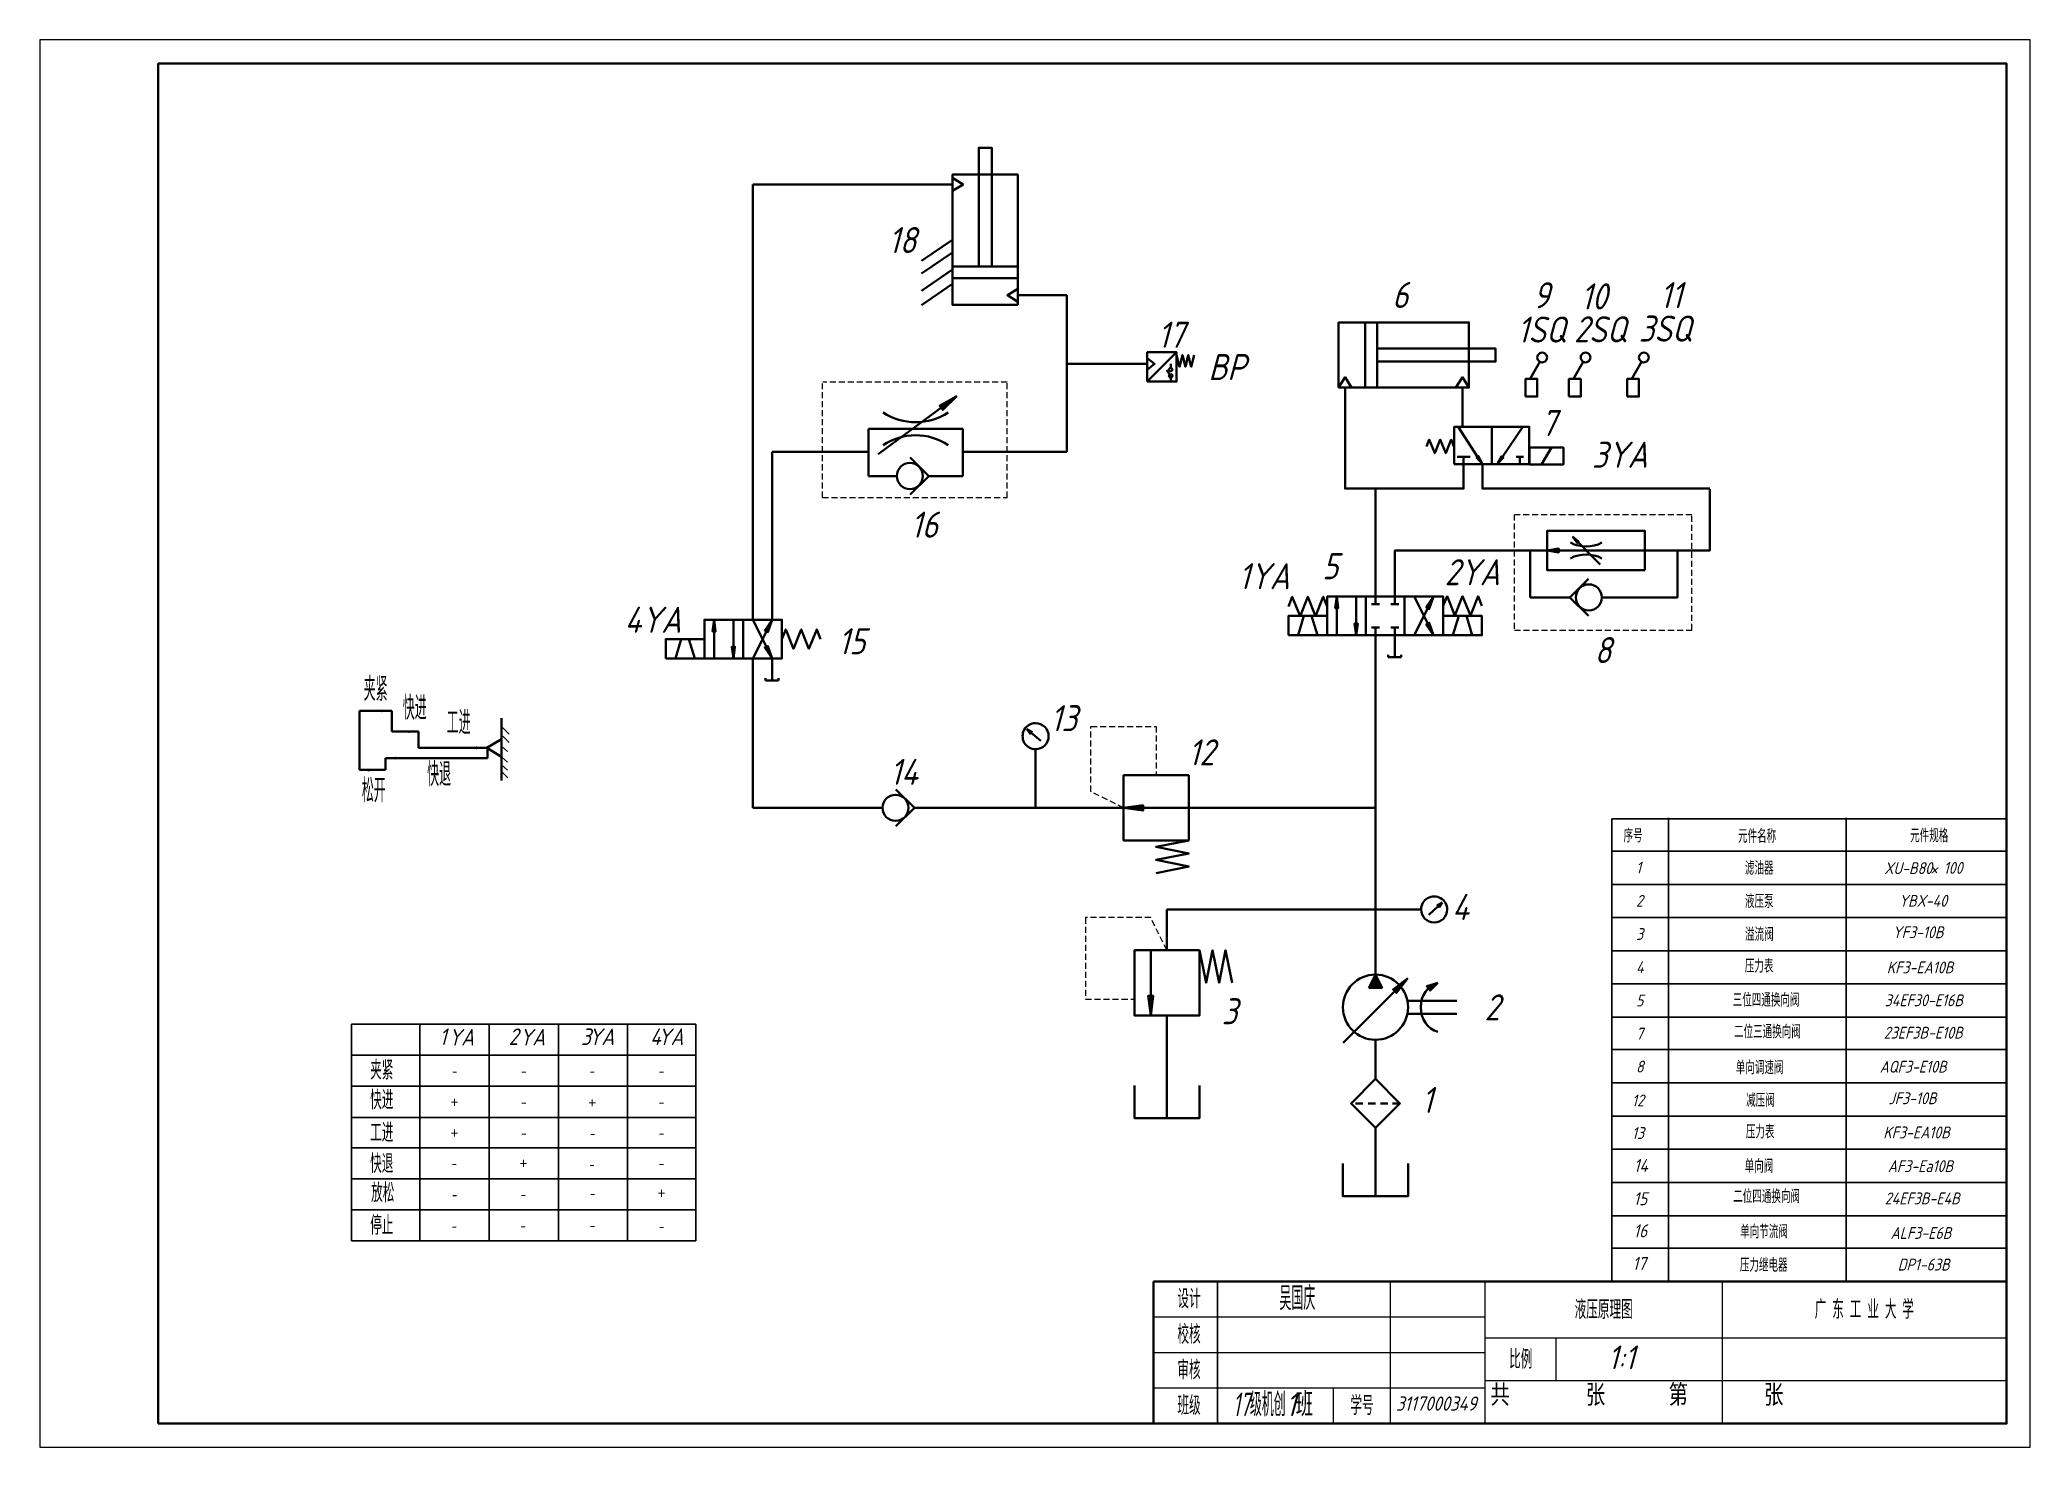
# Model space of a CAD drawing. Header units: millimetres. Extents: x 3134 to 3554, y 1602 to 1899.
import ezdxf

# ---------------------------------------------------------------- set-up
doc = ezdxf.new("R2010")
doc.units = ezdxf.units.MM
doc.linetypes.add('HIDDEN', pattern=[1.905, 1.27, -0.635])
for name, color, linetype in [('图框', 7, 'Continuous'), ('文字', 3, 'Continuous'), ('标注', 7, 'Continuous'), ('细实线', 7, 'Continuous'), ('虚线', 7, 'HIDDEN')]:
    doc.layers.add(name, color=color, linetype=linetype)
doc.layers.add('粗实线', color=7, linetype='Continuous', lineweight=50)
doc.styles.add('SLDTEXTSTYLE1', font='TXT', dxfattribs={"width": 0.75, "bigfont": 'bigfont'})
doc.styles.add('WMF-宋体1', font='')
doc.styles.add('字母数字', font='gbeitc.shx', dxfattribs={"height": 5, "bigfont": '@extfont2.shx'})
doc.styles.add('数字大', font='gbeitc.shx', dxfattribs={"height": 10, "bigfont": '@extfont2.shx'})
doc.styles.add('数字小', font='gbeitc.shx', dxfattribs={"height": 3, "bigfont": '@extfont2.shx'})
doc.styles.add('文字', font='hyswlongfangsong.ttf', dxfattribs={"width": 0.7, "height": 5})
doc.styles.add('文字大', font='hyswlongfangsong.ttf', dxfattribs={"width": 0.7, "height": 10})
doc.styles.get('WMF-宋体1').set_extended_font_data('SimSun')
pattern_1 = [(45, (1962.7589, 818.79836), (-0.0486135912, 0.0486135912), [])]
pattern_2 = [(45, (1886.429256, 816.07114), (-0.0486135912, 0.0486135912), [])]

msp = doc.modelspace()

# ---------------------------------------------------------------- hatches: boundary and pattern name
h = msp.add_hatch()
h.set_pattern_fill('实体填充', color=256, scale=0.55)
h.set_pattern_definition(pattern_1)
h.paths.add_polyline_path([(3327.75, 1823.75), (3324.1, 1821.76), (3324.75, 1820.87)])
h = msp.add_hatch()
h.set_pattern_fill('实体填充', color=256, scale=0.55)
h.set_pattern_definition(pattern_1)
h.paths.add_polyline_path([(3407.91, 1781.49), (3407.58, 1779.04), (3408.23, 1779.04)])
h = msp.add_hatch()
h.set_pattern_fill('实体填充', color=256, scale=0.55)
h.set_pattern_definition(pattern_1)
h.paths.add_polyline_path([(3428.33, 1781.49), (3426.77, 1779.21), (3427.43, 1778.88)])
h = msp.add_hatch()
h.set_pattern_fill('实体填充', color=256, scale=0.55)
h.set_pattern_definition(pattern_1)
h.paths.add_polyline_path([(3276.84, 1774.14), (3276.51, 1776.59), (3276.18, 1774.14)])
h = msp.add_hatch()
h.set_pattern_fill('实体填充', color=256, scale=0.55)
h.set_pattern_definition(pattern_1)
h.paths.add_polyline_path([(3288.76, 1776.59), (3287.21, 1774.31), (3287.87, 1773.98)])
h = msp.add_hatch()
h.set_pattern_fill('实体填充', color=256, scale=0.55)
h.set_pattern_definition([(45, (1985.34677, 820.035726), (-0.0486135912, 0.0486135912), [])])
h.paths.add_polyline_path([(3342.53, 1753.49), (3343.24, 1752.53), (3343.59, 1752.95)])
h = msp.add_hatch()
h.set_pattern_fill('实体填充', color=256, scale=0.55)
h.set_pattern_definition(pattern_1)
h.paths.add_polyline_path([(3362.91, 1736.89), (3367.04, 1736.33), (3367.04, 1737.44)])
h = msp.add_hatch()
h.set_pattern_fill('实体填充', color=256, scale=0.55, angle=-96.8766)
h.set_pattern_definition([(308.1233613, (2661.90767, 3176.52664), (0.0540844818, 0.042443272), [])])
h.paths.add_polyline_path([(3430.16, 1716.95), (3429.13, 1716.36), (3429.5, 1715.96)])
h = msp.add_hatch()
h.set_pattern_fill('实体填充', color=256, scale=0.55)
h.set_pattern_definition(pattern_1)
h.paths.add_polyline_path([(3414.7, 1698.94), (3417.45, 1698.94), (3416.07, 1701.69)])
h = msp.add_hatch()
h.set_pattern_fill('实体填充', color=256, scale=0.55)
h.set_pattern_definition(pattern_1)
h.paths.add_polyline_path([(3368.64, 1693.09), (3369.19, 1697.22), (3368.08, 1697.22)])
at = {"layer": '粗实线'}
h = msp.add_hatch(dxfattribs=at)
h.set_pattern_fill('实体填充', color=256, scale=0.55)
h.set_pattern_definition(pattern_2)
h.paths.add_polyline_path([(3438.62, 1809.4), (3437.82, 1811.12), (3437.39, 1810.84)])
h = msp.add_hatch(dxfattribs=at)
h.set_pattern_fill('实体填充', color=256, scale=0.55)
h.set_pattern_definition(pattern_2)
h.paths.add_polyline_path([(3441.78, 1809.4), (3443.06, 1810.8), (3442.64, 1811.09)])
for points in [[(3452.29, 1791.2), (3454.76, 1790.79), (3454.76, 1791.61)], [(3411.99, 1773.32), (3412.32, 1775.78), (3411.66, 1775.78)], [(3428.33, 1773.32), (3427.43, 1775.94), (3426.77, 1775.61)], [(3280.6, 1768.43), (3280.92, 1770.88), (3280.27, 1770.88)], [(3288.76, 1768.43), (3287.87, 1771.04), (3287.21, 1770.71)], [(3208.56, 1757.36), (3206.34, 1757.66), (3206.34, 1757.06)], [(3214.18, 1752.99), (3211.96, 1753.28), (3211.96, 1752.69)], [(3207.11, 1747.38), (3209.34, 1747.08), (3209.34, 1747.68)], [(3228.53, 1749.55), (3226.3, 1749.85), (3226.3, 1749.25)], [(3201.66, 1744.87), (3203.89, 1744.57), (3203.89, 1745.17)], [(3429.22, 1699.97), (3427.6, 1698.32), (3426.88, 1699.25)]]:
    msp.add_hatch(color=256, dxfattribs=at).paths.add_polyline_path(points)
at = {"layer": '虚线'}
h = msp.add_hatch(dxfattribs=at)
h.set_pattern_fill('实体填充', color=256, scale=0.55)
h.set_pattern_definition([(45, (1901.39377, 816.07114), (-0.0486135912, 0.0486135912), [])])
h.paths.add_polyline_path([(3422.88, 1700.93), (3419.79, 1698.57), (3420.52, 1697.84)])

# ---------------------------------------------------------------- linework, layer by layer
msp.add_lwpolyline([(3134.23, 1601.97), (3554.23, 1601.97), (3554.23, 1898.97), (3134.23, 1898.97)], close=True)
at = {"layer": '标注'}
for p, q in [((3231.54, 1754.17), (3233.29, 1752.42)), ((3231.91, 1752.05), (3233.27, 1750.69)), ((3231.66, 1749.88), (3232.91, 1748.76)), ((3231.66, 1747.67), (3232.91, 1746.55)), ((3231.66, 1745.97), (3232.91, 1744.84)), ((3231.66, 1744.55), (3232.96, 1743.26))]:
    msp.add_line(p, q, dxfattribs=at)
at = {"layer": '标注', "lineweight": 35}
for p, q in [((3200, 1652.06), (3200, 1645.49)), ((3214.44, 1645.49), (3214.44, 1652.06)), ((3229.04, 1652.06), (3229.04, 1645.49)), ((3243.65, 1652.06), (3243.65, 1645.49)), ((3258.25, 1652.06), (3258.25, 1645.49)), ((3272.69, 1645.49), (3272.69, 1652.06)), ((3200, 1645.49), (3214.44, 1645.49)), ((3214.44, 1645.49), (3272.69, 1645.49))]:
    msp.add_line(p, q, dxfattribs=at)
at = {"layer": '标注'}
for points in [[(3382.71, 1636.97), (3465.97, 1636.97)], [(3465.97, 1636.97), (3549.23, 1636.97)]]:
    msp.add_lwpolyline(points, dxfattribs=at)
at = {"layer": '粗实线'}
for p, q in [((3332.35, 1851.15), (3332.35, 1876.18)), ((3335.1, 1851.15), (3335.1, 1876.18)), ((3284.68, 1868.46), (3326.85, 1868.46)), ((3284.68, 1776.59), (3284.68, 1868.46)), ((3326.85, 1856.79), (3320.25, 1852.31)), ((3326.85, 1854.11), (3320.25, 1849.62)), ((3326.85, 1850.47), (3320.25, 1845.98)), ((3326.85, 1851.15), (3340.6, 1851.15)), ((3326.85, 1848.68), (3340.6, 1848.68)), ((3326.85, 1847.46), (3320.25, 1842.98)), ((3350.93, 1845.07), (3340.6, 1845.07)), ((3350.93, 1845.07), (3350.93, 1812.03)), ((3413.92, 1839.32), (3413.92, 1825.57)), ((3416.4, 1839.32), (3416.4, 1825.57)), ((3367.92, 1826.86), (3374.1, 1833.05)), ((3416.4, 1833.82), (3441.42, 1833.82)), ((3364.82, 1830.58), (3350.93, 1830.58)), ((3364.82, 1830.58), (3367.92, 1830.58)), ((3372.87, 1828.07), (3371.94, 1829.28)), ((3372.87, 1830.58), (3372.87, 1829.74)), ((3372.87, 1826.86), (3372.87, 1827.7)), ((3416.4, 1831.07), (3441.42, 1831.07)), ((3450.74, 1831.04), (3448.78, 1827.6)), ((3459.89, 1831.04), (3457.92, 1827.6)), ((3472.19, 1831.04), (3470.23, 1827.6)), ((3311.12, 1811.55), (3327.75, 1823.75)), ((3409.66, 1825.57), (3409.66, 1822.14)), ((3434.41, 1825.57), (3434.41, 1822.14)), ((3434.41, 1822.14), (3434.41, 1817.32)), ((3309.08, 1816.89), (3329.01, 1816.89)), ((3309.08, 1816.89), (3309.08, 1806.92)), ((3329.01, 1816.89), (3329.01, 1806.92)), ((3433.54, 1817.32), (3437.61, 1810.98)), ((3447.18, 1817.3), (3442.85, 1810.94)), ((3288.76, 1776.59), (3288.76, 1812.03)), ((3288.76, 1812.03), (3304.11, 1812.03)), ((3304.11, 1812.03), (3309.08, 1812.03)), ((3329.01, 1812.03), (3330.94, 1812.03)), ((3350.93, 1812.03), (3330.94, 1812.03)), ((3433.29, 1810.98), (3436.04, 1810.98)), ((3434.67, 1810.98), (3434.67, 1809.4)), ((3445.74, 1810.98), (3447.32, 1810.98)), ((3446.53, 1809.4), (3446.53, 1810.98)), ((3453.22, 1812.92), (3451.08, 1809.35)), ((3315.06, 1806.92), (3309.08, 1806.92)), ((3321.8, 1806.92), (3329.01, 1806.92)), ((3463.45, 1788.28), (3457.62, 1794.12)), ((3448.71, 1781.3), (3448.71, 1791.2)), ((3448.85, 1791.2), (3452.29, 1791.2)), ((3452.29, 1791.2), (3476.35, 1791.2)), ((3411.99, 1781.49), (3411.99, 1775.78)), ((3414.03, 1781.49), (3414.03, 1773.32)), ((3416.07, 1781.49), (3416.07, 1779.86)), ((3420.16, 1781.49), (3420.16, 1779.86)), ((3422.2, 1781.49), (3422.2, 1773.32)), ((3424.24, 1781.49), (3427.1, 1775.78)), ((3457.1, 1781.3), (3448.71, 1781.3)), ((3463.84, 1781.3), (3473.46, 1781.3)), ((3400.96, 1777.41), (3399.74, 1773.32)), ((3402.6, 1777.41), (3403.82, 1773.32)), ((3407.91, 1779.04), (3407.91, 1773.32)), ((3415.26, 1779.86), (3416.89, 1779.86)), ((3419.34, 1779.86), (3420.97, 1779.86)), ((3427.1, 1779.04), (3424.24, 1773.32)), ((3433.64, 1777.41), (3432.41, 1773.32)), ((3435.27, 1777.41), (3436.49, 1773.32)), ((3269.57, 1772.51), (3268.34, 1768.43)), ((3271.2, 1772.51), (3272.43, 1768.43)), ((3276.51, 1774.14), (3276.51, 1768.43)), ((3280.6, 1776.59), (3280.6, 1770.88)), ((3284.68, 1776.59), (3287.54, 1770.88)), ((3287.54, 1774.14), (3284.68, 1768.43)), ((3415.26, 1774.96), (3416.89, 1774.96)), ((3416.07, 1774.96), (3416.07, 1773.32)), ((3419.34, 1774.96), (3420.97, 1774.96)), ((3420.13, 1773.32), (3420.13, 1768.7)), ((3420.16, 1774.96), (3420.16, 1773.32)), ((3284.68, 1768.43), (3284.68, 1736.89)), ((3288.76, 1768.43), (3288.76, 1763.8)), ((3418.98, 1768.7), (3418.74, 1768.7)), ((3418.75, 1768.7), (3418.75, 1769.17)), ((3418.98, 1768.7), (3421.52, 1768.7)), ((3421.52, 1768.7), (3421.52, 1769.17)), ((3287.35, 1763.8), (3287.35, 1764.27)), ((3290.12, 1763.8), (3290.12, 1764.27)), ((3287.58, 1763.8), (3287.34, 1763.8)), ((3287.58, 1763.8), (3290.12, 1763.8)), ((3201.66, 1757.38), (3208.54, 1757.38)), ((3201.66, 1757.38), (3201.66, 1744.88)), ((3208.54, 1757.38), (3208.54, 1753)), ((3231.66, 1755.8), (3231.66, 1742.67)), ((3208.54, 1753), (3214.16, 1753)), ((3345.48, 1751.01), (3342.53, 1753.49)), ((3228.66, 1747.38), (3207.16, 1747.38)), ((3207.16, 1747.38), (3207.16, 1744.88)), ((3228.66, 1749.38), (3228.66, 1747.38)), ((3344.35, 1749.26), (3344.35, 1736.89)), ((3207.16, 1744.88), (3201.66, 1744.88)), ((3284.68, 1736.89), (3312.04, 1736.89)), ((3318.77, 1736.89), (3333.35, 1736.89)), ((3349.16, 1736.89), (3333.35, 1736.89)), ((3362.91, 1736.89), (3349.16, 1736.89)), ((3376.66, 1736.89), (3362.91, 1736.89)), ((3390.41, 1736.89), (3376.66, 1736.89)), ((3416.07, 1712), (3416.07, 1736.89)), ((3372.07, 1715.44), (3372.07, 1706.84)), ((3425.7, 1715.44), (3416.07, 1715.44)), ((3427.35, 1714.32), (3430.16, 1716.95)), ((3416.07, 1701.69), (3416.07, 1712)), ((3368.64, 1706.84), (3368.64, 1693.09)), ((3409.27, 1687.32), (3420.16, 1698.21)), ((3372.07, 1693.09), (3372.07, 1684.5)), ((3422.81, 1696.19), (3433.26, 1696.19)), ((3433.26, 1693.44), (3422.81, 1693.44)), ((3372.07, 1671.44), (3372.07, 1684.5)), ((3416.07, 1687.94), (3416.07, 1679.69)), ((3411.84, 1674.53), (3413.42, 1674.53)), ((3416.07, 1674.53), (3414.53, 1674.53)), ((3418.65, 1674.53), (3417.11, 1674.53)), ((3421.23, 1674.53), (3419.68, 1674.53)), ((3416.07, 1669.37), (3416.07, 1654.94)), ((3416.07, 1654.94), (3416.07, 1663.22)), ((3369.23, 1636.97), (3549.23, 1636.97)), ((3369.23, 1606.97), (3369.23, 1636.97)), ((3549.23, 1636.97), (3549.23, 1606.97)), ((3549.23, 1636.97), (3549.23, 1606.97)), ((3549.23, 1606.97), (3369.23, 1606.97)), ((3549.23, 1606.97), (3369.23, 1606.97))]:
    msp.add_line(p, q, dxfattribs=at)
at = {"layer": '粗实线', "lineweight": 35}
for p, q in [((3465.97, 1734.6), (3465.97, 1636.97)), ((3200, 1691.27), (3200, 1652.06)), ((3382.71, 1636.97), (3382.71, 1606.97))]:
    msp.add_line(p, q, dxfattribs=at)
at = {"layer": '粗实线'}
for points in [[(3159.23, 1606.97), (3549.23, 1606.97), (3549.23, 1893.97), (3159.23, 1893.97)], [(3159.23, 1606.97), (3549.23, 1606.97), (3549.23, 1893.97), (3159.23, 1893.97)], [(3340.6, 1843.04), (3340.6, 1870.54), (3326.85, 1870.54), (3326.85, 1843.04)], [(3326.85, 1869.83), (3329.05, 1868.46), (3326.85, 1867.08)], [(3340.6, 1843.69), (3338.4, 1845.07), (3340.6, 1846.44)], [(3408.29, 1825.57), (3435.79, 1825.57), (3435.79, 1839.32), (3408.29, 1839.32)], [(3367.92, 1826.86), (3374.1, 1826.86), (3374.1, 1833.05), (3367.92, 1833.05)], [(3408.29, 1825.57), (3409.66, 1827.77), (3411.04, 1825.57)], [(3433.04, 1825.57), (3434.41, 1827.77), (3435.79, 1825.57)], [(3447.75, 1823.68), (3450.22, 1823.68), (3450.22, 1827.4), (3447.75, 1827.4)], [(3456.89, 1823.68), (3459.37, 1823.68), (3459.37, 1827.4), (3456.89, 1827.4)], [(3469.2, 1823.68), (3471.67, 1823.68), (3471.67, 1827.4), (3469.2, 1827.4)], [(3327.75, 1823.75), (3324.1, 1821.76), (3324.75, 1820.87)], [(3432.69, 1809.4), (3440.6, 1809.4), (3440.6, 1817.3), (3432.69, 1817.3)], [(3440.6, 1809.4), (3448.51, 1809.4), (3448.51, 1817.3), (3440.6, 1817.3)], [(3438.62, 1809.4), (3437.82, 1811.12), (3437.39, 1810.84)], [(3441.78, 1809.4), (3443.06, 1810.8), (3442.64, 1811.09)], [(3448.57, 1809.35), (3455.72, 1809.35), (3455.72, 1812.92), (3448.57, 1812.92)], [(3472.91, 1787.07), (3472.91, 1795.32), (3452.29, 1795.32), (3452.29, 1787.07)], [(3457.62, 1794.12), (3458.63, 1792.79), (3458.94, 1793.11)], [(3452.29, 1791.2), (3454.76, 1790.79), (3454.76, 1791.61)], [(3405.86, 1781.49), (3430.37, 1781.49), (3430.37, 1773.32), (3405.86, 1773.32)], [(3405.86, 1773.32), (3414.03, 1773.32), (3414.03, 1781.49), (3405.86, 1781.49)], [(3407.91, 1781.49), (3407.58, 1779.04), (3408.23, 1779.04)], [(3414.03, 1773.32), (3422.2, 1773.32), (3422.2, 1781.49), (3414.03, 1781.49)], [(3422.2, 1773.32), (3430.37, 1773.32), (3430.37, 1781.49), (3422.2, 1781.49)], [(3428.33, 1781.49), (3426.77, 1779.21), (3427.43, 1778.88)], [(3397.7, 1773.32), (3405.86, 1773.32), (3405.86, 1777.41), (3397.7, 1777.41)], [(3430.37, 1773.32), (3438.54, 1773.32), (3438.54, 1777.41), (3430.37, 1777.41)], [(3266.3, 1768.43), (3274.47, 1768.43), (3274.47, 1772.51), (3266.3, 1772.51)], [(3274.47, 1768.43), (3282.64, 1768.43), (3282.64, 1776.59), (3274.47, 1776.59)], [(3276.51, 1776.59), (3276.18, 1774.14), (3276.84, 1774.14)], [(3282.64, 1768.43), (3290.81, 1768.43), (3290.81, 1776.59), (3282.64, 1776.59)], [(3288.76, 1776.59), (3287.21, 1774.31), (3287.87, 1773.98)], [(3411.99, 1773.32), (3412.32, 1775.78), (3411.66, 1775.78)], [(3428.33, 1773.32), (3427.43, 1775.94), (3426.77, 1775.61)], [(3280.6, 1768.43), (3280.92, 1770.88), (3280.27, 1770.88)], [(3288.76, 1768.43), (3287.87, 1771.04), (3287.21, 1770.71)], [(3342.53, 1753.49), (3343.24, 1752.53), (3343.59, 1752.95)], [(3376.66, 1730.01), (3376.66, 1743.76), (3362.91, 1743.76), (3362.91, 1730.01)], [(3362.91, 1736.89), (3367.04, 1736.33), (3367.04, 1737.44)], [(3430.16, 1716.95), (3429.13, 1716.36), (3429.5, 1715.96)], [(3378.95, 1706.84), (3365.2, 1706.84), (3365.2, 1693.09), (3378.95, 1693.09)], [(3414.7, 1698.94), (3416.07, 1701.69), (3417.45, 1698.94)], [(3368.64, 1693.09), (3369.19, 1697.22), (3368.08, 1697.22)], [(3422.88, 1700.93), (3419.79, 1698.57), (3420.52, 1697.84)], [(3429.22, 1699.97), (3427.6, 1698.32), (3426.88, 1699.25)], [(3416.07, 1679.69), (3421.23, 1674.53), (3416.07, 1669.37), (3410.92, 1674.53)]]:
    msp.add_lwpolyline(points, close=True, dxfattribs=at)
for points in [[(3335.1, 1851.15), (3335.1, 1876.18), (3332.35, 1876.18), (3332.35, 1851.15)], [(3367.92, 1829.34), (3369.46, 1830.58), (3367.92, 1831.81)], [(3374.1, 1832.43), (3374.72, 1829.96), (3375.34, 1832.43), (3375.96, 1829.96), (3376.58, 1832.43), (3377.2, 1829.96), (3377.82, 1832.43)], [(3416.4, 1831.07), (3441.42, 1831.07), (3441.42, 1833.82), (3416.4, 1833.82)], [(3409.66, 1822.14), (3409.66, 1804.26), (3416.07, 1804.26), (3416.07, 1781.49)], [(3426.85, 1813.17), (3427.43, 1814.62), (3428.58, 1811.73), (3429.74, 1814.62), (3430.89, 1811.73), (3432.05, 1814.62), (3432.62, 1813.17)], [(3317.91, 1803.04), (3321.8, 1806.92), (3317.91, 1810.81)], [(3434.67, 1809.4), (3434.67, 1804.26), (3416.12, 1804.26)], [(3438.62, 1809.4), (3438.62, 1804.26), (3486.66, 1804.26)], [(3472.91, 1791.2), (3486.66, 1791.2), (3486.66, 1804.12)], [(3420.16, 1781.49), (3420.16, 1791.2), (3448.85, 1791.2)], [(3473.46, 1781.3), (3479.79, 1781.3), (3479.79, 1791.2)], [(3460.99, 1785.19), (3457.1, 1781.3), (3460.99, 1777.41)], [(3397.7, 1779.41), (3398.51, 1781.45), (3400.15, 1777.37), (3401.78, 1781.45), (3403.41, 1777.37), (3405.05, 1781.45), (3405.86, 1779.41)], [(3430.37, 1779.49), (3431.19, 1781.53), (3432.82, 1777.45), (3434.45, 1781.53), (3436.09, 1777.45), (3437.72, 1781.53), (3438.54, 1779.49)], [(3290.81, 1772.51), (3291.62, 1774.55), (3293.26, 1770.47), (3294.89, 1774.55), (3296.52, 1770.47), (3298.16, 1774.55), (3298.97, 1772.51)], [(3416.07, 1773.32), (3416.07, 1736.89), (3390.41, 1736.89)], [(3214.16, 1753), (3214.16, 1749.56), (3228.54, 1749.56)], [(3231.66, 1747.67), (3228.54, 1749.55), (3231.66, 1751.42)], [(3314.89, 1733), (3318.77, 1736.89), (3314.89, 1740.78)], [(3376.66, 1730.01), (3369.79, 1728.64), (3376.66, 1727.26), (3369.79, 1725.89), (3376.66, 1724.51), (3369.79, 1723.14)], [(3372.07, 1715.44), (3416.07, 1715.44), (3416.07, 1714.89)], [(3378.95, 1706.84), (3380.32, 1699.97), (3381.7, 1706.84), (3383.07, 1699.97), (3384.45, 1706.84), (3385.82, 1699.97)], [(3365.2, 1678.31), (3365.2, 1671.44), (3378.95, 1671.44), (3378.95, 1678.31)], [(3409.2, 1661.81), (3409.2, 1654.94), (3422.95, 1654.94), (3422.95, 1661.81)]]:
    msp.add_lwpolyline(points, dxfattribs=at)
for points in [[(3451.76, 1832.83, -0.269924), (3452.29, 1831.93, -0.294707), (3451.68, 1830.99, -0.240367), (3450.74, 1831.04, -0.269143), (3450.22, 1831.93, -0.574898)], [(3460.91, 1832.83, -0.269924), (3461.43, 1831.93, -0.294707), (3460.82, 1830.99, -0.240367), (3459.89, 1831.04, -0.269143), (3459.37, 1831.93, -0.574898)], [(3473.22, 1832.83, -0.269924), (3473.74, 1831.93, -0.294707), (3473.13, 1830.99, -0.240367), (3472.19, 1831.04, -0.269143), (3471.67, 1831.93, -0.574898)], [(3320.56, 1806.92, 1), (3315.06, 1806.92, 1)], [(3458.34, 1781.3, 1), (3463.84, 1781.3, 1)], [(3344.35, 1754.76, -0.999999), (3344.35, 1749.26, -1.000001)], [(3317.54, 1736.89, 1), (3312.04, 1736.89, 1)], [(3431.2, 1715.44, -0.999999), (3425.7, 1715.44, -1.000001)], [(3416.07, 1687.94, 1), (3416.07, 1701.69, 1)]]:
    msp.add_lwpolyline(points, format="xyb", close=True, dxfattribs=at)
at = {"layer": '粗实线', "lineweight": 35}
for points in [[(3477.89, 1734.78), (3477.89, 1636.97)], [(3515.4, 1734.78), (3515.4, 1636.97)], [(3465.97, 1734.6), (3549.23, 1734.6)], [(3465.97, 1727.76), (3549.23, 1727.76)], [(3465.97, 1720.75), (3549.23, 1720.75)], [(3465.97, 1713.74), (3549.23, 1713.74)], [(3465.97, 1706.73), (3549.23, 1706.73)], [(3465.97, 1699.72), (3549.23, 1699.72)], [(3465.97, 1692.71), (3549.23, 1692.71)], [(3200, 1691.27), (3272.69, 1691.27)], [(3214.44, 1691.27), (3214.44, 1652.06)], [(3229.04, 1691.27), (3229.04, 1652.06)], [(3243.65, 1691.27), (3243.65, 1652.06)], [(3258.25, 1691.27), (3258.25, 1652.06)], [(3272.69, 1691.27), (3272.69, 1684.71)], [(3200, 1684.71), (3272.69, 1684.71)], [(3272.69, 1684.71), (3272.69, 1652.06)], [(3465.97, 1685.87), (3549.23, 1685.87)], [(3200, 1678.14), (3272.69, 1678.14)], [(3465.97, 1678.86), (3549.23, 1678.86)], [(3465.97, 1671.85), (3549.23, 1671.85)], [(3200, 1671.58), (3272.69, 1671.58)], [(3200, 1665.18), (3272.69, 1665.18)], [(3465.97, 1664.84), (3549.23, 1664.84)], [(3200, 1658.62), (3272.69, 1658.62)], [(3465.97, 1657.83), (3549.23, 1657.83)], [(3200, 1652.06), (3272.69, 1652.06)], [(3465.97, 1650.82), (3549.23, 1650.82)], [(3465.97, 1643.98), (3549.23, 1643.98)]]:
    msp.add_lwpolyline(points, dxfattribs=at)
at = {"layer": '粗实线', "color": 7, "lineweight": 0}
for points in [[(3369.23, 1636.97), (3382.71, 1636.97)], [(3382.71, 1636.97), (3465.97, 1636.97)]]:
    msp.add_lwpolyline(points, dxfattribs=at)
at = {"layer": '粗实线'}
for centre, radius, start, end in [((3372.87, 1829.37), 0.371, 90, 270), ((3372.87, 1828.07), 0.371, 90, 270), ((3372.87, 1829.37), 0.371, 270, 90), ((3372.87, 1828.07), 0.371, 270, 90), ((3319.05, 1830.76), 12.49, 236.6015, 303.3985), ((3319.05, 1803.03), 12.49, 56.6015, 123.3985), ((3460.54, 1799.04), 7.01, 241.9275, 298.0725), ((3460.54, 1783.36), 7.01, 61.9275, 118.0725), ((3416.01, 1694.81), 6.94, 348.5788, 11.4212)]:
    msp.add_arc(centre, radius, start, end, dxfattribs=at)
msp.add_ellipse((3430.31, 1694.81), major_axis=(0, -5.3), ratio=0.886134, start_param=3.375243, end_param=6.049535, dxfattribs=at)
at = {"layer": '细实线'}
for p, q in [((3384.23, 1636.8), (3384.23, 1636.97)), ((3419.23, 1606.97), (3419.23, 1636.97)), ((3439.23, 1606.97), (3439.23, 1636.97)), ((3489.23, 1636.97), (3489.23, 1606.97)), ((3369.23, 1629.47), (3439.23, 1629.47)), ((3549.23, 1624.97), (3439.23, 1624.97)), ((3454.23, 1615.97), (3454.23, 1624.97)), ((3369.23, 1614.47), (3439.23, 1614.47)), ((3407.23, 1606.97), (3407.23, 1614.47)), ((3549.23, 1615.97), (3439.23, 1615.97))]:
    msp.add_line(p, q, dxfattribs=at)
at = {"layer": '细实线', "color": 0}
msp.add_line((3369.23, 1621.97), (3439.23, 1621.97), dxfattribs=at)
at = {"layer": '虚线'}
for p, q in [((3299.38, 1802.4), (3299.38, 1826.47)), ((3445.41, 1774.7), (3445.41, 1798.76))]:
    msp.add_line(p, q, dxfattribs=at)
for points in [[(3299.38, 1802.4), (3338.37, 1802.4), (3338.37, 1826.74), (3299.46, 1826.74)], [(3445.41, 1774.42), (3482.81, 1774.42), (3482.81, 1798.76), (3445.41, 1798.76)], [(3362.91, 1736.89), (3356.04, 1740.32), (3356.04, 1754.07), (3369.79, 1754.07), (3369.79, 1743.76)], [(3372.07, 1706.84), (3368.64, 1713.72), (3354.89, 1713.72), (3354.89, 1696.53), (3365.2, 1696.53)]]:
    msp.add_lwpolyline(points, dxfattribs=at)

# ---------------------------------------------------------------- texts
at = {"layer": '图框', "insert": (3440.32, 1615.14), "char_height": 5.25, "attachment_point": 1, "style": 'SLDTEXTSTYLE1'}
msp.add_mtext('{\\fSimSun|b0|i0|c134|p2;\\H0.7619x;共\\Ftxt,bigfont|c134;      \\fSimSun|b0|i0|c134|p2;张\\Ftxt,bigfont|c134;     \\fSimSun|b0|i0|c134|p2;第\\Ftxt,bigfont|c134;      \\fSimSun|b0|i0|c134|p2;张\\Ftxt,bigfont|c134;\\H1.3125x; }', dxfattribs=at)
at = {"layer": '文字', "color": 0, "attachment_point": 5}
for s, insert, char_height, width, style in [('设计', (3376.73, 1633.22), 3.5, 15, '文字'), ('液压原理图', (3464.23, 1630.97), 3.5, 50, '文字'), ('广 东 工 业 大 学', (3519.23, 1630.97), 3.5, 60, '文字'), ('校核', (3376.73, 1625.72), 3.5, 15, '文字'), ('比例', (3446.73, 1620.47), 3.5, 15, '文字'), ('{\\Fgbeitc,@extfont2|c134;1:1}', (3467.96, 1620.94), 5, 15, '字母数字'), ('审核', (3376.73, 1618.22), 3.5, 15, '文字'), ('班级', (3376.73, 1610.72), 3.5, 15, '文字'), ('学号', (3413.23, 1610.72), 3.5, 12, '文字'), ('311{\\Fgbeitc,@extfont2|c134;7}000{\\Fgbeitc,@extfont2|c134;349}', (3428.9, 1611.18), 3, 4.7206, '数字小')]:
    msp.add_mtext(s, dxfattribs=dict(at, insert=insert, char_height=char_height, width=width, style=style))
at = {"layer": '标注', "char_height": 5, "attachment_point": 1}
for s, insert, width, style in [('{\\Ftxt,gbcbig|c134;夹紧}', (3202.57, 1764.47), 7.6686, '文字大'), ('{\\Ftxt,gbcbig|c134;快进}', (3210.83, 1760.47), 7.6686, '文字大'), ('{\\Ftxt,gbcbig|c134;工进}', (3220.09, 1757.36), 7.6686, '文字大'), ('{\\Ftxt,gbcbig|c134;松开}', (3202.18, 1743.05), 7.6686, '文字大'), ('{\\Ftxt,gbcbig|c134;快退}', (3215.96, 1746.46), 7.6686, '文字大'), ('{\\Fgbeitc,@extfont2|c134;17\\Ftxt,gbcbig|c134;级机创\\Fgbeitc,@extfont2|c128;\\W1;\\C0;1\\Ftxt,gbcbig|c134;班}', (3385.99, 1613.5), 23.8099, '文字')]:
    msp.add_mtext(s, dxfattribs=dict(at, insert=insert, width=width, style=style))
at = {"layer": '标注', "lineweight": 35, "char_height": 2.5, "attachment_point": 1, "style": '数字大'}
for s, insert in [('{\\Fgbeitc,@extfont2|c134;XU-B80}', (3523.43, 1725.41)), ('YBX-40', (3526.52, 1718.52)), ('{\\Fgbeitc,@extfont2|c134;YF3-10B}', (3525.18, 1711.89)), ('{\\Fgbeitc,@extfont2|c134;KF3-EA10B}', (3523.97, 1704.47)), ('{\\Fgbeitc,@extfont2|c134;34EF30-E16B}', (3523.51, 1697.53)), ('{\\Fgbeitc,@extfont2|c134;23EF3B-E10B}', (3523.33, 1690.69)), ('{\\Fgbeitc,@extfont2|c134;AQF3-E10B}', (3522.46, 1683.51)), ('{\\Fgbeitc,@extfont2|c134;JF3-10B}', (3524.34, 1676.85)), ('{\\Fgbeitc,@extfont2|c134;KF3-EA10B}', (3523.23, 1669.64)), ('{\\Fgbeitc,@extfont2|c134;AF3-Ea10B}', (3524.18, 1662.53)), ('{\\Fgbeitc,@extfont2|c134;24EF3B-E4B}', (3523.53, 1655.72)), ('{\\Fgbeitc,@extfont2|c134;ALF3-E6B}', (3524.76, 1648.42))]:
    msp.add_mtext_dynamic_manual_height_columns(s, width=19.4033, gutter_width=6.25, heights=[0], dxfattribs=dict(at, insert=insert))
at = {"layer": '标注', "lineweight": 35, "char_height": 2.75, "width": 4.576, "attachment_point": 1, "style": '数字大'}
for s, insert in [('{\\Fgbeitc,@extfont2|c134;14}', (3470.59, 1662.79)), ('{\\Fgbeitc,@extfont2|c134;15}', (3470.52, 1655.78)), ('{\\Fgbeitc,@extfont2|c134;16}', (3470.53, 1649.01)), ('{\\Fgbeitc,@extfont2|c134;17}', (3470.32, 1642.12))]:
    msp.add_mtext(s, dxfattribs=dict(at, insert=insert))
at = {"layer": '粗实线', "lineweight": 35, "style": '文字大', "width": 0.7}
for s, height, p in [('序号', 2.5, (3468.42, 1729.87)), ('元件名称', 2.5, (3492.57, 1729.77)), ('元件规格', 2.5, (3528.89, 1729.87)), ('滤油器', 2.5, (3494.04, 1723.03)), ('液压泵', 2.5, (3494.04, 1716.02)), ('溢流阀', 2.5, (3494.06, 1709.04)), ('压力表', 2.5, (3494.01, 1702.36)), ('三位四通换向阀', 2.5, (3491.45, 1695.19)), ('夹紧', 3.5, (3203.94, 1679.93)), ('单向调速阀', 2.5, (3492.1, 1680.94)), ('快进', 3.5, (3203.94, 1673.65)), ('减压阀', 2.5, (3494.29, 1674.05)), ('工进', 3.5, (3203.94, 1666.73)), ('压力表', 2.5, (3494.22, 1667.37)), ('快退', 3.5, (3203.94, 1660.22)), ('单向阀', 2.5, (3493.98, 1660.14)), ('放松', 3.5, (3204.14, 1654.05)), ('停止', 3.5, (3203.94, 1647.17)), ('单向节流阀', 2.5, (3493.05, 1646.31)), ('压力继电器', 2.5, (3492.97, 1639.26))]:
    msp.add_text(s, height=height, dxfattribs=at).set_placement(p)
at = {"layer": '粗实线', "lineweight": 35}
for s, height, style, p in [('1', 2.5, '数字大', (3471.05, 1723.03)), ('×', 2.5, '数字大', (3533.15, 1722.72)), ('100', 2.5, '数字大', (3535.96, 1722.97)), ('2', 2.5, '数字大', (3471.05, 1716.02)), ('3', 2.5, '数字大', (3471.05, 1709.01)), ('4', 2.5, '数字大', (3471.05, 1702)), ('5', 2.5, '数字大', (3471.05, 1694.99)), ('1', 3.5, '数字大', (3218.54, 1686.84)), ('YA', 3.5, '数字大', (3220.46, 1686.74)), ('2', 3.5, '数字大', (3233.15, 1686.84)), ('YA', 3.5, '数字大', (3235.46, 1686.74)), ('3', 3.5, '数字大', (3248.4, 1686.84)), ('YA', 3.5, '数字大', (3250.05, 1686.84)), ('4', 3.5, '数字大', (3263.01, 1686.84)), ('YA', 3.5, '数字大', (3264.65, 1686.84)), ('7', 2.5, '数字大', (3471.05, 1687.99)), ('-', 2.23, 'WMF-宋体1', (3221, 1680.28)), ('-', 2.23, 'WMF-宋体1', (3235.61, 1680.28)), ('-', 2.23, 'WMF-宋体1', (3250.05, 1680.28)), ('-', 2.23, 'WMF-宋体1', (3264.65, 1680.28)), ('8', 2.5, '数字大', (3471.05, 1681.04)), ('12', 2.5, '数字大', (3470.18, 1673.89)), ('+', 2.23, 'WMF-宋体1', (3220.96, 1673.63)), ('-', 2.23, 'WMF-宋体1', (3235.61, 1673.71)), ('+', 2.23, 'WMF-宋体1', (3250.05, 1673.52)), ('-', 2.23, 'WMF-宋体1', (3264.65, 1673.71)), ('+', 2.23, 'WMF-宋体1', (3220.98, 1667.15)), ('-', 2.23, 'WMF-宋体1', (3235.61, 1667.15)), ('-', 2.23, 'WMF-宋体1', (3250.12, 1667.09)), ('-', 2.23, 'WMF-宋体1', (3264.65, 1667.15)), ('13', 2.5, '数字大', (3470.18, 1667.02)), ('-', 2.23, 'WMF-宋体1', (3220.94, 1660.75)), ('+', 2.23, 'WMF-宋体1', (3235.52, 1660.75)), ('-', 2.23, 'WMF-宋体1', (3250, 1660.55)), ('-', 2.23, 'WMF-宋体1', (3264.65, 1660.75)), ('-', 2.23, 'WMF-宋体1', (3221, 1654.19)), ('-', 2.23, 'WMF-宋体1', (3235.5, 1654.22)), ('-', 2.23, 'WMF-宋体1', (3250.13, 1654.42)), ('+', 2.23, 'WMF-宋体1', (3264.63, 1654.43)), ('-', 2.23, 'WMF-宋体1', (3220.96, 1647.54)), ('-', 2.23, 'WMF-宋体1', (3235.47, 1647.62)), ('-', 2.23, 'WMF-宋体1', (3250.1, 1647.7)), ('-', 2.23, 'WMF-宋体1', (3264.7, 1647.5)), ('DP1-63B', 2.5, '数字大', (3526.26, 1639.25))]:
    msp.add_text(s, height=height, dxfattribs=dict(at, style=style)).set_placement(p)
at = {"layer": '粗实线', "char_height": 2.5, "attachment_point": 1, "style": '文字大'}
for s, insert in [('二位三通换向阀', (3491.74, 1691.01)), ('二位四通换向阀', (3491.56, 1656.25))]:
    msp.add_mtext_dynamic_manual_height_columns(s, width=16.6616, gutter_width=6.25, heights=[0], dxfattribs=dict(at, insert=insert))
at = {"layer": '细实线', "insert": (3395.82, 1635.9), "char_height": 5, "width": 20.8391, "attachment_point": 1, "style": '文字'}
msp.add_mtext('{\\Ftxt,gbcbig|c134;吴国庆}', dxfattribs=at)
at = {"layer": '虚线', "char_height": 5.5, "width": 6.6534, "attachment_point": 1, "style": '数字大'}
for s, insert in [('{\\Fgbeitc,@extfont2|c134;18}', (3313.28, 1859.46)), ('{\\Fgbeitc,@extfont2|c134;6}', (3419.58, 1847.88)), ('{\\Fgbeitc,@extfont2|c134;9}', (3449.33, 1847.82)), ('1{\\Fgbeitc,@extfont2|c134;0}', (3459.38, 1847.57)), ('1{\\Fgbeitc,@extfont2|c134;1}', (3476.08, 1847.84)), ('{\\Fgbeitc,@extfont2|c134;1SQ}', (3445.99, 1840.58)), ('{\\Fgbeitc,@extfont2|c134;2SQ}', (3457.95, 1840.63)), ('{\\Fgbeitc,@extfont2|c134;3SQ}', (3471.61, 1840.78)), ('{\\Fgbeitc,@extfont2|c134;17}', (3370.13, 1839.48)), ('{\\Fgbeitc,@extfont2|c134;BP}', (3380.81, 1832.66)), ('{\\Fgbeitc,@extfont2|c134;7}', (3450.97, 1820.85)), ('{\\Fgbeitc,@extfont2|c134;3YA}', (3461.75, 1814.16)), ('{\\Fgbeitc,@extfont2|c134;16}', (3317.98, 1799.41)), ('{\\Fgbeitc,@extfont2|c134;5}', (3404.8, 1790.64)), ('{\\Fgbeitc,@extfont2|c134;2YA}', (3430.66, 1789.37)), ('1{\\Fgbeitc,@extfont2|c134;YA}', (3387.17, 1788.53)), ('{\\Fgbeitc,@extfont2|c134;4YA}', (3257.61, 1779.33)), ('{\\Fgbeitc,@extfont2|c134;15}', (3302.68, 1774.8)), ('{\\Fgbeitc,@extfont2|c134;8}', (3462.28, 1772.94)), ('{\\Fgbeitc,@extfont2|c134;13}', (3347.46, 1758.56)), ('{\\Fgbeitc,@extfont2|c134;14}', (3313.6, 1747.24)), ('{\\Fgbeitc,@extfont2|c134;12}', (3376.55, 1751.35)), ('{\\Fgbeitc,@extfont2|c134;4}', (3432.22, 1718.72)), ('{\\Fgbeitc,@extfont2|c134;2}', (3439.08, 1697.53)), ('{\\Fgbeitc,@extfont2|c134;3}', (3383.62, 1696.72)), ('1', (3425.79, 1678))]:
    msp.add_mtext(s, dxfattribs=dict(at, insert=insert))

doc.saveas('drawing.dxf')
